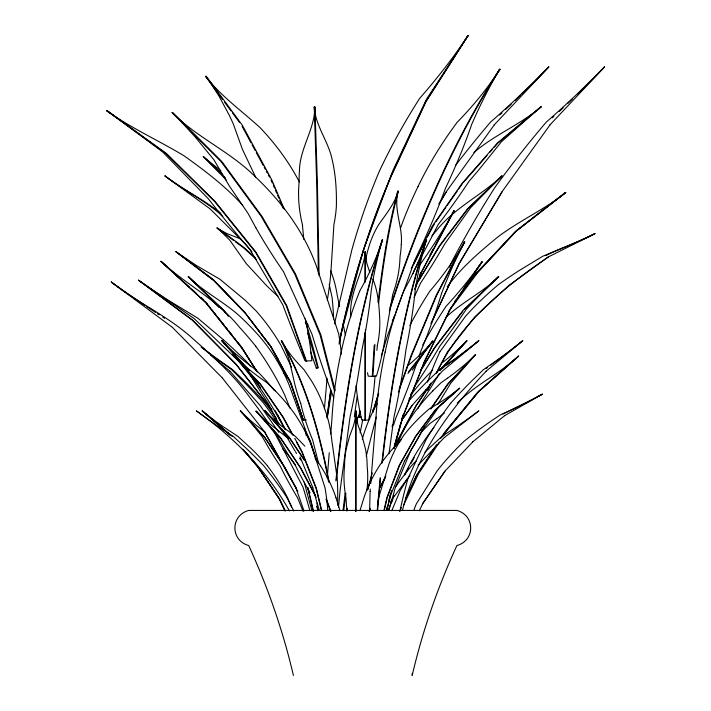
<?xml version="1.0" encoding="UTF-8"?>
<svg xmlns="http://www.w3.org/2000/svg" width="711" height="711" viewBox="0 0 711 711"><rect width="100%" height="100%" fill="white"/><g stroke="black" fill="none" stroke-linecap="round" stroke-linejoin="round"><path stroke-width="1.07" d="M369.64 510.862L370.102 491.328M372.946 279.245C377.834 291.181 378.981 304.13 379.621 316.893A158.864 112.738 -30.2 0 1 377.337 345.582M401.28 244.46C402.595 230.64 397.156 217.593 396.782 203.933A269.798 126.674 -20.8 0 1 397.076 196.227L397.733 191.001C388.117 227.556 382.402 264.999 378.056 302.513M374.182 345.404L372.28 376.403L376.412 376.172A271.504 224.765 -49.3 0 0 385.646 334.845L392.774 294.318A182.043 119.199 -29.1 0 0 399.902 259.666L400.08 256.2A215.229 124.736 -25 0 0 401.28 244.46M374.893 344.302L372.92 376.403L368.218 376.172A241.411 211.051 46 0 1 367.507 372.724M377.203 510.631L380.189 477.596M377.603 510.587L380.465 478.645M374.59 382.109L375.07 375.532M376.919 350.345L377.319 345.582M324.412 408.789L327.087 378.101M350.745 316.893C348.914 293.154 362.69 274.206 365.445 251.658L365.445 280.614M327.211 478.085L329.246 452.738M330.748 434.003L331.939 418.921A548.75 479.25 -5.4 0 1 341.147 352.141L341.298 351.501A498.144 417.464 -2.3 0 1 359.65 291.332M370.102 491.31L370.28 489.106M370.724 483.596L375.897 418.921A548.75 479.25 -5.4 0 1 385.104 352.141M347.164 510.445L347.377 508.241M378.59 303.606C382.891 265.727 388.686 227.911 398.382 191.001C394.676 203.639 386.189 213.913 378.821 224.436C372.129 235.19 368.138 247.321 365.632 259.666M338.463 507.334L340.107 490.394L350.061 416.886A514.746 243.606 -63.9 0 0 361.988 349.812L362.095 349.163A476.619 206.705 -60.5 0 0 371.275 290.035L371.391 289.555A430.626 155.416 -55.7 0 1 379.914 248.503L382.216 239.803C356.931 317.888 344.506 399.466 335.859 480.885M336.383 479.747C345.004 398.684 357.455 317.497 382.616 239.758L379.514 248.557A442.278 341.867 2.1 0 1 359.81 290.852L359.677 291.341M381.816 463.35C390.188 387.788 402.755 312.271 426.173 239.803L423.863 248.512A430.626 155.416 -55.7 0 0 415.34 289.555L415.224 290.044A476.619 206.705 -60.5 0 1 406.043 349.172L405.928 349.821A514.746 243.606 -63.9 0 1 394.001 416.895L389.006 453.698M382.34 462.203C390.703 387.015 403.27 311.88 426.573 239.758L423.463 248.557A442.278 341.867 2.1 0 1 403.759 290.852L403.626 291.341A498.144 417.464 -2.3 0 0 385.273 351.501L385.131 352.149M342.978 510.622L345.164 493.31M343.715 510.622L345.893 493.31M374.59 382.109L374.537 382.429A249.028 214.127 -50.4 0 1 368.574 419.997L364.912 420.21L364.912 332.73M331.584 391.397L327.167 417.997M339.511 343.404L341.182 333.512L363.365 250.076A536.974 7.554 -69.7 0 1 392.436 171.707L392.756 170.933A502.286 17.722 -65.3 0 1 426.564 99.149L426.893 98.553A465.065 35.15 -58.4 0 0 460.977 46.393L467.954 35.55L425.747 101.682L391.281 175.466A828.679 769.453 90 0 0 339.227 341.938M360.166 432.812L362.699 419.89M356.504 422.938L357.606 417.517M376.226 417.064L366.236 456.258M383.949 510.587L386.837 497.789L399.226 465.376L415.722 436.136L435.354 409.785L459.404 388.277M384.296 510.498L387.184 497.7L399.582 465.296L416.068 436.056L435.701 409.696L459.75 388.188L455.289 391.743A233.981 103.504 -8.4 0 1 434.732 405.688L428.946 409.101L423.916 413.589A202.919 112.614 -12.9 0 0 403.777 435.336L403.617 435.621A178.808 112.667 -16.4 0 0 388.695 464.896L378.545 497.931A310.743 250.548 -28.6 0 0 377.745 503.788M334.481 323.852L351.803 250.076A504.108 376.137 -60.7 0 1 379.15 171.707L379.487 170.933A483.453 356.318 -54.3 0 1 419.17 99.149L419.499 98.553A457.013 328.402 -44.6 0 0 460.728 46.393L468.202 35.55L425.996 101.682L391.539 175.466A828.679 769.453 90 0 0 339.04 344.097M386.384 510.551L387.397 506.339M388.668 501.068L390.188 494.749M386.731 510.551L391.548 490.537M392.072 426.778L392.605 424.645M372.884 410.203L373.097 409.394M360.024 411.02L358.282 417.455L361.117 416.93M360.264 412.122L358.815 417.481L354.345 416.646A1016.703 950.98 -18.1 0 1 357.215 396.382M394.338 446.001L400.88 422.512M401.475 420.37L402.959 415.037M393.841 448.623L402.737 416.779L424.449 361.321L450.312 308.832L481.978 261.781L476.734 269.496A326.029 31.08 -57.4 0 1 463.741 288.364M394.01 448.623L402.915 416.779L424.627 361.321L450.49 308.832L482.156 261.781L476.557 269.496A326.029 224.027 -42.5 0 1 445.824 306.601L445.584 307.028A340.071 241.278 -52.4 0 0 422.725 345.066M367.347 489.843L372.342 472.922M367.783 489.861L371.524 477.17M372.6 412.478L378.501 393.37M372.786 412.478L378.687 393.37M402.488 510.338C415.491 456.666 448.73 410.842 486.093 371.266M359.917 510.72L363.943 497.816A152.492 120.008 -25.2 0 1 379.319 466.052L379.487 465.732A174.977 128.193 -19.4 0 1 392.907 448.561L401.36 439.585M393.547 425.036L395.823 418.006A463.528 204.652 -56.7 0 0 416.815 363.09M389.912 307.747C417.304 224.463 452.009 142.973 499.611 69.118L494.314 78.503M389.388 310.911C416.993 226.533 451.929 143.924 500.144 69.145L493.781 78.486A496.5 368.742 2.9 0 1 456.658 122.816L456.391 123.35A506.881 412.656 -1.9 0 0 417.988 186.611M399.129 388.979L411.002 355.829L436.394 294.958L464.363 241.838L460.061 250.53A426.369 144.36 -47.2 0 0 442.055 292.159L441.815 292.648A447.894 181.438 -52.8 0 1 420.619 351.696L420.37 352.345A463.528 204.652 -56.7 0 1 418.921 356.806M398.453 392.108L411.438 355.856L436.821 294.976L464.79 241.856L459.635 250.503A440.216 345.324 3.3 0 1 429.515 291.563L429.284 292.043A470.54 398.951 -2.2 0 0 409.794 325.656M369 511.262L370.147 508.241M369.302 511.262L370.075 509.245M395.156 446.508L397.094 441.389L416.175 405.359L426.609 389.699M395.449 446.508L397.005 442.411M415.002 288.55L421.436 271.984L453.947 210.749L448.561 220.792A430.626 38.909 -63.3 0 1 440.544 235.617M414.789 289.581L421.623 271.984L454.133 210.749L448.383 220.792A442.278 319.461 -46.8 0 1 419.063 265.976M388.464 509.645L394.018 495.416M391.592 502.535L392.783 499.486M405.039 474.05L405.234 473.57M391.779 510.702L400.044 490.883A153.558 35.657 -53.9 0 0 407.101 479.09M417.997 186.611L417.686 187.304A510.88 436.812 -5.6 0 0 400.453 228.284M449.45 267.212L452.534 260.368M414.042 297.474L420.645 282.969A179.474 34.786 -53.6 0 0 439.167 253.498L445.068 243.473L470.646 207.639L501.797 175.901L467.518 208.901L439.514 245.73L416.006 284.631M411.216 394.17L415.126 385.735A195.178 43.495 -53.2 0 0 439.985 345.893L440.269 345.502A222.17 41.62 -47.2 0 0 456.16 323.958L466.487 309.009L476.708 298.318A263.621 34.315 -39.3 0 1 492.767 282.187L498.429 276.677L463.172 310.298L434.385 347.803L420.574 370.449M419.339 510.774L422.725 503.646L444.935 471.233M399.689 511.342L401.555 507.343M405.75 498.358L416.486 475.392L436.527 444.766M407.918 494.367L416.779 475.392L433.79 449.405M431.053 323.327L459.235 263.372L502.108 191.632L550.056 124.843M431.15 323.283L459.342 263.319L502.206 191.588M403.448 505.494L418.601 473.57A205.772 10.292 -55.9 0 0 439.371 442.109M411.242 268.474L432.172 226.356L461.954 183.562L497.424 143.053L540.867 106.748L501.513 141.667L477.854 171.013A239.616 42.145 -43.4 0 1 469.207 181.074L464.159 188.557A204.67 43.433 -49.5 0 1 438.243 224.525L421.49 256.538M413.669 264.554L424.867 242.024M427.293 237.127L434.554 223.627M377.132 403.599L376.946 403.955A178.808 144.857 -21.9 0 0 362.299 439.149M418.406 262.448L414.113 270.731A316.04 91.755 -68.9 0 1 413.127 273.673M431.124 383.167L427.569 389.992L427.507 388.801M436.714 372.44L447.379 351.963L474.744 316.964L508.943 285.387L548.323 256.92L595.054 233.599C579.003 241.962 561.619 247.615 545.515 255.684M430.83 384.047L427.782 389.895L425.711 389.957M436.421 373.319C459.804 323.407 503.841 287.2 548.537 256.831M439.878 351.812L439.709 352.123A319.506 181.607 -46.2 0 0 427.498 382.118M404.532 460.986L390.739 494.909A300.371 89.47 -67.4 0 1 386.713 510.125M397.396 441.389L416.468 405.359L426.911 389.699M379.701 487.675L385.815 476.192M380.012 487.675L385.104 478.103M390.526 502.108L392.108 499.166L409.927 475.472M404.701 474.992L408.398 468.229M411.038 463.403L414.202 457.608M424.449 426.902L421.232 432.715A152.785 35.479 -53.9 0 1 410.834 450.347L395.227 487.879A248.095 74.033 -71.7 0 1 388.881 510.178M407.936 373.488L433.079 341.031L428.609 346.044A233.981 156.42 -10.1 0 1 408.763 364.859M439.318 373.684L431.533 386.446A196.716 33.71 -51.3 0 1 420.681 403.27L420.468 403.626A174.204 35.177 -57.1 0 1 417.819 408.825M439.034 203.906L446.366 191.632L494.314 124.843M439.131 203.853L446.464 191.588M418.672 280.836L439.887 245.73L445.886 237.838M422.681 367.614L434.768 347.803L462.888 311.169M412.389 370.147L423.578 353.438A228.018 48.855 -42.5 0 1 428.955 346.044L432.732 341.031L408.683 371.595M437.958 404.186L450.836 383.051L475.295 354.691L447.601 384.18L430.635 408.852M440.776 438.269L444.419 432.706L477.694 392.294L518.435 356.078M441.682 437.345L444.722 432.706L477.988 392.294L518.728 356.078C499.664 373.693 475.463 384.615 457.244 403.11M421.774 431.133L421.952 430.848A196.716 19.224 -47.8 0 0 431.062 418.272L438.874 406.799L448.543 398.027M429.684 385.086L430.91 383.247M422.556 503.726L444.766 471.322L472.691 441.993M430.982 408.852L447.948 384.18L475.641 354.691L470.549 359.526A239.42 141.302 -12.4 0 1 447.423 378.252M435.816 221.805L445.957 207.239M447.228 205.417L457.369 190.85M458.631 189.028L462.434 183.562M412.149 405.359L401.466 420.672L412.184 405.359L442.135 371.266L478.823 340.702L472.539 345.715A221.352 65.865 -40.8 0 1 456.613 357.971L450.943 362.166M439.878 351.803L465.385 316.448A198.093 84.867 -29.5 0 1 498.18 284.835L498.544 284.524A227.138 85.258 -24.3 0 1 519.483 270.367L542.884 256.191L569.946 245.028A270.767 81.649 -17.4 0 0 586.904 237.438L594.84 233.697M454.471 301.855L456.453 299.198M457.777 297.42L474.326 275.255L515.315 231.617L565.521 192.503L517.19 230.115L477.676 272.58L465.963 288.293A212.625 10.167 -52.3 0 1 449.068 310.769M464.096 289.439L474.69 275.255L515.679 231.617L565.885 192.503C544.617 209.532 519.341 220.597 497.789 237.021C479.507 251.987 461.332 267.594 447.281 286.755M447.219 236.088L467.882 208.901L502.17 175.901C480.974 195.623 453.92 208.119 435.852 231.297A214.358 146.439 -22 0 0 431.915 235.839M450.658 403.27L450.374 403.626A171.84 71.962 -54 0 0 425.951 439.842L407.865 478.734A301.224 135.09 -72.3 0 0 399.955 510.942M463.154 182.736L487.044 155.46M489.941 152.154L492.11 149.666M494.287 147.186L497.185 143.88M439.629 370.458L466.718 340.702L462.257 345.715A228.018 27.4 -43.5 0 0 455.769 353.118L443.584 367.48L441.931 368.654M439.931 370.458L467.02 340.702L461.954 345.715A233.981 150.634 -16.9 0 1 442.26 362.752M494.216 124.887L548.839 66.878L539.578 76.326A486.911 167.405 -52.1 0 1 521.963 93.861M549.958 124.887L604.581 66.878L595.32 76.326A486.911 167.405 -52.1 0 1 577.705 93.861M418.104 465.207L444.179 437.665L478.841 410.851L472.904 415.251A206.839 70.087 -37.7 0 1 457.688 425.996L441.975 436.394L428.724 448.552A174.977 62.612 -46.6 0 0 424.938 452.187M548.732 66.923L539.48 76.379A483.836 235.03 -38.6 0 1 490.572 122.061L490.137 122.585A522.309 261.017 -46.5 0 0 455.475 165.494M604.483 66.923L595.223 76.379A483.836 235.03 -38.6 0 1 546.315 122.061L545.879 122.585A522.309 261.017 -46.5 0 0 494.865 187.562L494.385 188.255A558.188 284 -51.6 0 0 452.552 260.368M432.777 390.881L440.98 382.785L447.441 378.261M421.996 431.408L430.199 423.312L436.661 418.788M432.697 370.093L427.435 375.488A202.919 146.626 -24.7 0 0 411.038 394.801M464.363 309.534L498.811 276.677C482.591 292.541 461.599 302.282 445.326 317.933M449.112 397.52L450.259 396.489A228.018 1.973 -41.3 0 1 455.635 391.654L457.502 389.984M515.084 359.055L479.534 390.579L458.097 416.868A232.204 6.772 -49.9 0 1 447.139 430.226L446.828 430.644A205.772 10.292 -55.9 0 1 443.406 435.923M473.89 152.598C494.5 134.699 520.532 124.549 541.347 106.748L497.904 143.053M486.057 371.266L522.772 340.702L516.488 345.715A221.352 65.865 -40.8 0 1 500.562 357.971L490.812 365.125M472.513 442.082L504.65 415.642M522.736 340.702L516.453 345.715A221.352 84.476 -38.5 0 1 500.188 357.971L483.267 369.818L471.731 380.936A193.33 78.148 -47.5 0 0 450.65 403.261M478.823 340.702L472.504 345.715A221.352 84.476 -38.5 0 1 456.231 357.971L439.309 369.818L427.773 380.936A193.33 78.148 -47.5 0 0 409.225 400.435M446.864 365.125L449.308 363.348M485.88 368.654L487.533 367.48M503.077 413.971L526.62 402.435A228.018 66.265 -38.2 0 0 535.97 397.6L542.404 394.134L504.481 415.731M542.235 394.214L535.792 397.689A233.981 78.486 -19.6 0 1 507.556 411.633L500.064 415.046L493.345 419.534A202.919 83.383 -27.2 0 0 464.061 441.282L463.776 441.567A178.808 82.769 -32.8 0 0 437.149 470.842L416.326 503.877A310.743 183.669 -49.9 0 0 414.033 509.734M310.423 351.474L316.279 368.04L317.693 367.8A291.732 93.861 71.1 0 0 307.614 332.988M316.244 368.04L318.217 367.8A291.732 129.402 70 0 0 306.521 324.971L305.33 322.643M306.352 419.997L303.268 420.21L290.701 382.962L271.069 347.039L243.837 311.267L212.873 279.245L176.008 251.658L214.091 280.614L245.197 312.911L271.309 347.039L290.941 382.962L303.277 419.997A249.028 9.492 71 0 1 290.337 382.429L290.195 382.109M240.913 239.003L226.827 233.546L216.766 228.053L233.608 240.451M162.757 317.133L164.579 318.315M155.505 312.422L146.51 306.477M157.318 313.604L159.122 314.786M144.724 305.277L137.587 300.46A351.19 103.646 36.4 0 1 121.723 289.457L111.236 282.009L172.506 327.424M251.907 251.783L247.046 245.73L210.136 208.901L164.943 175.901C183.554 190.406 205.426 200.413 222.827 216.402M164.988 175.901C182.798 189.686 203.533 199.302 220.979 213.469M111.298 282.009C136.93 302.371 167.467 315.826 191.81 337.743C212.705 356.202 233.723 374.875 250.005 397.698A242.958 99.762 52.1 0 1 268.456 422.965M235.377 241.758L243.349 247.632L256.395 259.444M220.863 170.818L203.15 156.651L220.65 173.288M265.194 432.279L257.071 425.996A206.839 133.739 12.7 0 1 244.735 415.251L240.238 410.851L264.741 437.665L281.121 462.132M210.412 354.913L230.035 371.266M232.221 436.394L219.957 425.996A206.839 8.639 41.8 0 1 207.399 415.251L202.297 410.851L230.702 435.488M230.506 435.488L202.102 410.851L207.594 415.251A206.839 116.364 25.8 0 0 222.17 425.996L237.927 436.394L251.205 448.552A174.977 109.53 34.6 0 1 267.354 465.732M223.467 339.831L197.774 318.155L167.156 299.553A317.284 134.388 29.3 0 1 147.79 286.729L138.441 280.196L192.228 320.039L236.159 364.485L271.673 409.705M200.973 297.482L203.799 300.006M196.725 293.661L191.721 289.173M189.57 287.226L183.083 281.36M255.24 257.693L243.82 247.357L217.237 227.769L229.795 240.185L246.202 263.532L262.537 281.218A188.175 105.903 9.3 0 0 277.965 296.132M179.456 278.072L161.068 261.301L205.932 302.593L242.558 348.657L257.346 372.057M237.581 359.526L232.497 354.691L260.19 384.18L282.809 417.081L292.301 434.457M222.783 174.808L203.693 156.651L226.267 180.016M223.832 176.319L225.423 177.83M288.559 438.687L272.722 426.289A206.839 133.739 12.7 0 1 260.386 415.535L255.889 411.136L280.392 437.949L300.415 467.856L316.199 497.54M275.353 390.881L267.158 382.785L260.697 378.261A239.42 141.302 12.4 0 1 237.572 359.526M172.453 327.424L222.499 378.101M305.694 322.492L308.014 324.874M244.957 312.911L213.851 280.614L175.768 251.658L196.778 265.727L219.903 279.245L245.162 300.255L256.147 310.929L261.204 316.893A158.864 101.211 37.8 0 1 281.112 345.582L291.634 367.454M218.961 307.419L210.225 298.318A263.621 34.315 39.3 0 0 194.165 282.187L188.504 276.677L223.761 310.298L228.453 316.404M304.868 446.144L295.376 436.394L281.538 425.996A206.839 133.739 12.7 0 1 269.202 415.251L264.705 410.851L289.208 437.665L304.379 460.319M249.152 370.458L222.063 340.702L226.525 345.715A228.018 27.4 43.5 0 1 233.012 353.118L241.26 362.761M245.926 367.24L221.761 340.702L226.827 345.715A233.981 150.634 16.9 0 0 249.588 365.125L255.871 369.818L261.346 375.488A202.919 146.626 24.7 0 1 274.49 390.606M242.78 205.408C225.511 186.309 204.839 170.604 183.936 155.718C158.366 140.369 130.842 127.989 106.419 110.552L166.001 153.585L214.66 201.586L255.516 252.298L286.231 305.686L305.89 361.037L311.853 360.717A324.998 269.433 52.7 0 0 305.277 318.812M283.396 372.786L285.778 375.488A202.919 153.389 16.5 0 1 288.088 378.216M268.9 415.251L265.007 410.851L289.519 437.665L304.681 460.319M230 371.266L259.986 405.359L278.854 432.377M243.029 449.29L258.457 467.571L279.654 499.166L285.271 510.907M242.833 449.29L258.262 467.571L279.459 499.166L285.075 510.907L278.676 497.816A152.492 0.8 56.1 0 1 257.355 466.052L257.115 465.732A174.977 2.151 50.1 0 0 246.69 453.405M205.435 301.74L207.763 304.646M208.35 305.375L210.687 308.298M211.86 309.774L213.62 311.969M214.215 312.716L215.984 314.929M217.166 316.404L221.325 321.612M222.516 323.105L224.312 325.345M271.815 409.705L236.301 364.485L192.37 320.039L138.574 280.196L194.076 318.519L239.278 361.766L253.374 379.327M222.445 378.101L264.465 431.63L296.025 487.986M225.387 312.911L223.378 310.298L188.122 276.677C203.355 291.421 222.543 301.109 238.389 314.937C252.574 328.064 265.994 342.329 275.939 359.002A180.816 139.925 28.1 0 1 289.43 385.735L304.957 428.511A300.682 265.114 52.1 0 1 306.263 435.763M222.525 99.389L205.452 76.201C220.925 96.172 241.731 110.872 260.128 127.687C275.521 143.933 289.048 162.046 299.367 181.945M224.489 102.064L231.057 110.978M232.364 112.765L239.589 122.576M255.791 346.31L255.453 345.83A256.831 160.846 37.4 0 0 239.092 326.847C217.388 299.891 185.971 284.427 160.784 261.301L205.648 302.593L242.273 348.657L256.475 371.124M284.462 466.665L265.052 437.665L240.54 410.851L244.433 415.251A206.839 34.626 41 0 1 253.614 425.996L262.19 436.634L269.087 448.552A174.977 39.638 48.8 0 0 279.983 465.732L280.178 466.052A152.492 40.065 54.6 0 0 297.58 497.816L303.099 511.36M256.644 381.398L258.484 384.162M254.502 378.634L260.644 387.851M275.495 354.691L278.321 359.295M320.448 465.732L320.634 466.052A152.492 120.008 25.2 0 1 336.019 497.816M247.348 370.093L257.249 386.446A196.716 33.71 51.3 0 0 268.1 403.27L268.314 403.626A174.204 35.177 57.1 0 0 279.334 424.591M287.111 497.816L293.794 510.969M264.412 431.63L295.972 487.986L303.961 510.933M255.898 227.822L248.112 213.496L229.298 185.927L213.824 159.682L194.645 136.343L172.737 112.507L221.832 161.557L261.915 216.286L295.58 274.099L320.883 334.961L335.165 390.57M285.28 429.808C270.553 402.986 254.627 376.483 232.835 354.691L260.537 384.18L283.156 417.081L293.181 435.425M290.186 382.109L270.109 345.582A158.864 0.791 52.5 0 1 248.139 316.902M294.763 438.323L302.148 451.841L316.422 488.43L321.754 510.551M296.523 442.18L301.802 451.841L316.075 488.43L321.408 510.551M242.078 126.229L251.027 142.84M252.085 144.795L255.24 150.661M256.298 152.616L263.141 165.316M264.19 167.272L265.239 169.227M266.296 171.182L267.345 173.137M268.403 175.093L269.451 177.048M289.404 510.907C267.087 470.726 233.848 437.141 196.36 410.851L202.297 415.251A206.839 70.087 37.7 0 0 217.513 425.996L233.226 436.394L246.477 448.552A174.977 62.612 46.6 0 1 263.674 465.732L263.941 466.052A152.492 56.525 53.1 0 1 287.12 497.816M315.488 495.629L300.717 467.856L280.703 437.949L256.191 411.136L260.084 415.535A206.839 34.626 41 0 1 269.265 426.28L277.841 436.918L284.738 448.845A174.977 39.638 48.8 0 0 295.634 466.016L295.829 466.336A152.492 40.065 54.6 0 0 310.058 492.732M285.067 467.571L297.802 491.505M277.254 414.122L281.894 422.885M282.925 424.831L284.987 428.724M274.89 410.229L284.684 428.724M273.655 430.928L303.002 487.142A404.675 181.172 71 0 1 309.854 510.676M255.684 177.19L242.54 149.612L233.075 123.376L229.342 115.404L219.015 96.118L206.243 76.201L242.344 125.252L271.824 179.972L284.409 209.389M282.16 366.663L286.702 377.497M304.512 428.377L310.467 441.389L317.008 461.395M304.619 429.373L310.12 441.389M271.033 179.972L272.34 183.02M273.202 185.047L274.508 188.086M275.379 190.121L276.677 193.161M277.548 195.187L278.845 198.236M279.716 200.262L283.191 208.376M291.599 507.298L287.591 497.816A152.492 101.62 41.5 0 0 267.567 466.052M300.06 456.88L312.787 487.55M316.706 506.57L318.341 510.631M289.972 408.158L284.827 395.245A231.813 153.567 44.4 0 0 255.782 346.319M369.853 272.553L366.849 263.417L364.912 251.658L364.912 282.765M326.34 499.166L330.935 511.262M326.038 499.166L330.624 511.262M312.787 487.559L312.902 487.879A248.095 74.033 71.7 0 0 319.248 510.178M300.682 403.27L300.806 403.626A181.207 94.892 50.5 0 0 312.591 439.842L318.679 463.563M310.458 442.438L316.662 461.395M340.009 510.72L335.992 497.816M334.668 391.637L320.119 334.961L294.816 274.099L261.15 216.286L221.068 161.557L171.973 112.507C197.08 137.738 230.72 151.825 255.631 177.083C278.232 198.511 297.749 223.538 310.636 252.014A251.667 196.005 13 0 1 318.261 271.629L338.729 334.054A393.112 363.179 31.2 0 1 341.44 354.167M293.412 675.45C282.987 630.764 267.869 587.206 248.699 545.533C230.311 540.511 230.311 515.457 248.699 510.436L456.897 510.436C475.286 515.457 475.286 540.511 456.897 545.533C437.718 587.206 422.601 630.764 412.184 675.45L412.184 673.273M308.023 487.808L313.48 511.182M307.721 487.808L313.178 511.182M329.202 284.302L332.135 297.74A425.489 395.236 20.7 0 1 333.646 318.919M339.547 306.557L337.058 294.318A182.043 136.254 5.4 0 0 330.571 270.562M343.084 323.745L345.324 334.845M329.006 482.582L328.58 479.303C319.479 431.266 305.694 383.531 281.654 340.702L283.902 345.715A241.42 93.603 37.7 0 1 289.333 360.37L294.043 380.936A206.75 97.611 44.8 0 0 300.673 403.261M328.446 481.489L328.162 479.303C319.061 431.266 305.277 383.531 281.236 340.702L284.32 345.715A241.42 163.726 -6.9 0 0 295.323 360.37L304.095 369.818L311.525 380.936A206.75 160.704 -5.9 0 1 322.607 403.261L322.714 403.626A181.207 151.967 -5.3 0 1 331.726 439.842L337.254 478.734A309.827 297.509 -4.9 0 1 337.538 505.148M303.793 239.385L302.388 224.534A204.67 144.395 26.4 0 1 298.664 188.557L299.135 181.083A239.616 151.247 22.8 0 1 299.438 171.013C299.669 148.341 314.857 129.393 314.929 106.748L317.408 183.562L319.088 275.752M346.879 511.129L345.99 497.816A152.492 113.182 33.6 0 1 344.551 466.052L344.533 465.732A174.977 118.675 29.1 0 1 346.31 448.561L349.536 436.394L353.394 425.996A206.839 119.057 24.5 0 0 355.624 415.251L356.051 410.851L356.051 511.369M318.368 273.584L316.715 183.562L314.235 106.748C315.257 124.158 326.082 138.325 330.882 154.554C335.512 171.36 336.738 189.037 336.365 206.403A187.206 129.917 -32.2 0 1 333.921 224.534L330.988 270.731A292.025 245.748 -52.9 0 1 327.273 300.149M365.445 329.424L365.445 420.21L361.783 419.997A249.028 214.127 50.4 0 1 356.095 385.549M355.624 511.369L355.624 410.851L356.051 415.251A206.839 119.057 -24.5 0 0 358.282 425.996L362.139 436.394L365.365 448.552A174.977 118.675 -29.1 0 1 367.152 465.732L367.143 466.052A152.492 113.182 -33.6 0 1 366.947 489.763M409.003 399.342A352.185 14.567 -69 0 1 409.732 397.467M410.46 395.592A352.185 14.567 -69 0 1 411.553 392.792M520.434 95.354A486.911 167.405 -52.1 0 1 515.057 100.535M511.209 104.206A486.911 167.405 -52.1 0 1 505.823 109.281M501.975 112.871A486.911 167.405 -52.1 0 1 499.664 115.013M333.672 397.698A425.489 192.397 67.1 0 1 311.925 334.054L283.493 271.629A275.495 95.594 47.3 0 1 255.907 227.822M494.296 78.512A478.565 152.901 -43.4 0 0 472.131 123.465L471.837 123.998A480.058 186.086 -49.1 0 1 445.726 187.766L445.406 188.468A476.779 203.195 -53.1 0 1 415.162 259.382L387.104 336.765A954.962 477.641 -64.4 0 1 381.318 355.802M572.337 99.06A486.911 167.405 -52.1 0 1 567.725 103.477M563.112 107.841A486.911 167.405 -52.1 0 1 559.264 111.44M553.869 116.426A486.911 167.405 -52.1 0 1 552.331 117.839M327.3 417.241A828.679 769.453 90 0 1 330.802 390.926M327.051 417.241A828.679 769.453 90 0 1 330.713 389.832M438.767 238.878A430.626 38.909 -63.3 0 1 435.239 245.348M433.657 248.237A430.626 38.909 -63.3 0 1 429.968 254.947M419.73 275.024A476.619 25.8 -69.4 0 1 420.805 272.331M392.276 321.017A498.144 365.232 -56.7 0 1 393.067 319.141M393.467 318.208A498.144 365.232 -56.7 0 1 394.267 316.333M405.199 473.562A205.772 142.218 -39.2 0 1 431.506 430.653L431.799 430.226A232.204 150.412 -32.4 0 1 433.923 427.702M250.361 366.094A231.875 116.213 45 0 0 247.064 362.228L246.655 361.766A265.283 124.612 38.2 0 0 223.467 339.831M255.764 369.729A231.813 1.102 57.6 0 1 251.658 363.223M251.143 362.414A231.813 1.102 57.6 0 1 240.976 346.319M226.107 327.602A256.831 3.262 51.7 0 1 227.298 329.104M228.507 330.606A256.831 3.262 51.7 0 1 232.728 335.903M234.541 338.187A256.831 3.262 51.7 0 1 235.759 339.707M238.185 342.764A256.831 3.262 51.7 0 1 240.629 345.83M421.756 431.15A174.204 27.329 -52.7 0 1 404.541 460.977M288.657 378.892A202.919 153.389 16.5 0 1 289.786 380.261M277.734 423.072A171.84 53.636 55.8 0 0 263.977 403.635L263.692 403.27A193.33 59.182 49.6 0 0 242.975 380.945L231.857 369.818L215.531 357.971A221.352 65.865 40.8 0 1 201.177 346.959A221.352 84.476 38.5 0 0 215.904 357.971L232.835 369.818L244.371 380.936A193.33 78.148 47.5 0 1 265.443 403.261L265.718 403.626A171.84 71.962 54 0 1 276.472 418.548M283.76 432.19A171.84 53.636 55.8 0 1 285.715 435.248M312.04 510.942A300.371 78.183 73.7 0 1 304.192 482.031M316.999 502.944A310.743 270.136 55.7 0 1 317.604 510.667M286.151 436.776A174.204 35.177 57.1 0 1 283.547 432.19M397.227 444.437A171.778 127.313 -24.6 0 1 412.451 415.411L412.656 415.064A199.302 135.721 -19 0 1 432.795 390.881M444.348 413.047A239.42 141.302 -12.4 0 1 436.643 418.788M275.344 390.881A199.302 135.721 19 0 1 295.5 415.055L295.696 415.402A171.778 127.313 24.6 0 1 313.071 450.347L325.043 487.879A277.566 241.927 48.4 0 1 327.798 510.178M315.08 458.302A174.977 128.193 19.4 0 1 320.457 465.732M268.9 415.251A206.839 34.626 41 0 1 278.081 425.996L286.657 436.634L293.554 448.552A174.977 39.638 48.8 0 0 295.029 450.978M300.664 459.946A174.977 39.638 48.8 0 1 299.607 458.302M296.523 453.405A174.977 39.638 48.8 0 1 295.518 451.787M282.56 448.561A174.977 128.193 19.4 0 1 295.412 464.905M395.387 487.097A152.492 56.525 -53.1 0 1 411.269 466.052L411.527 465.732A174.977 62.612 -46.6 0 1 416.317 460.772M306.432 361.037L304.93 360.717A365.578 75.366 68 0 1 282.827 304.886L250.316 250.13A245.082 34.012 48.1 0 1 215.246 207.505L208.207 198.645L162.615 151.932L106.961 110.552L166.552 153.585L215.202 201.586L256.058 252.298L286.773 305.686L306.432 361.037"/></g></svg>
